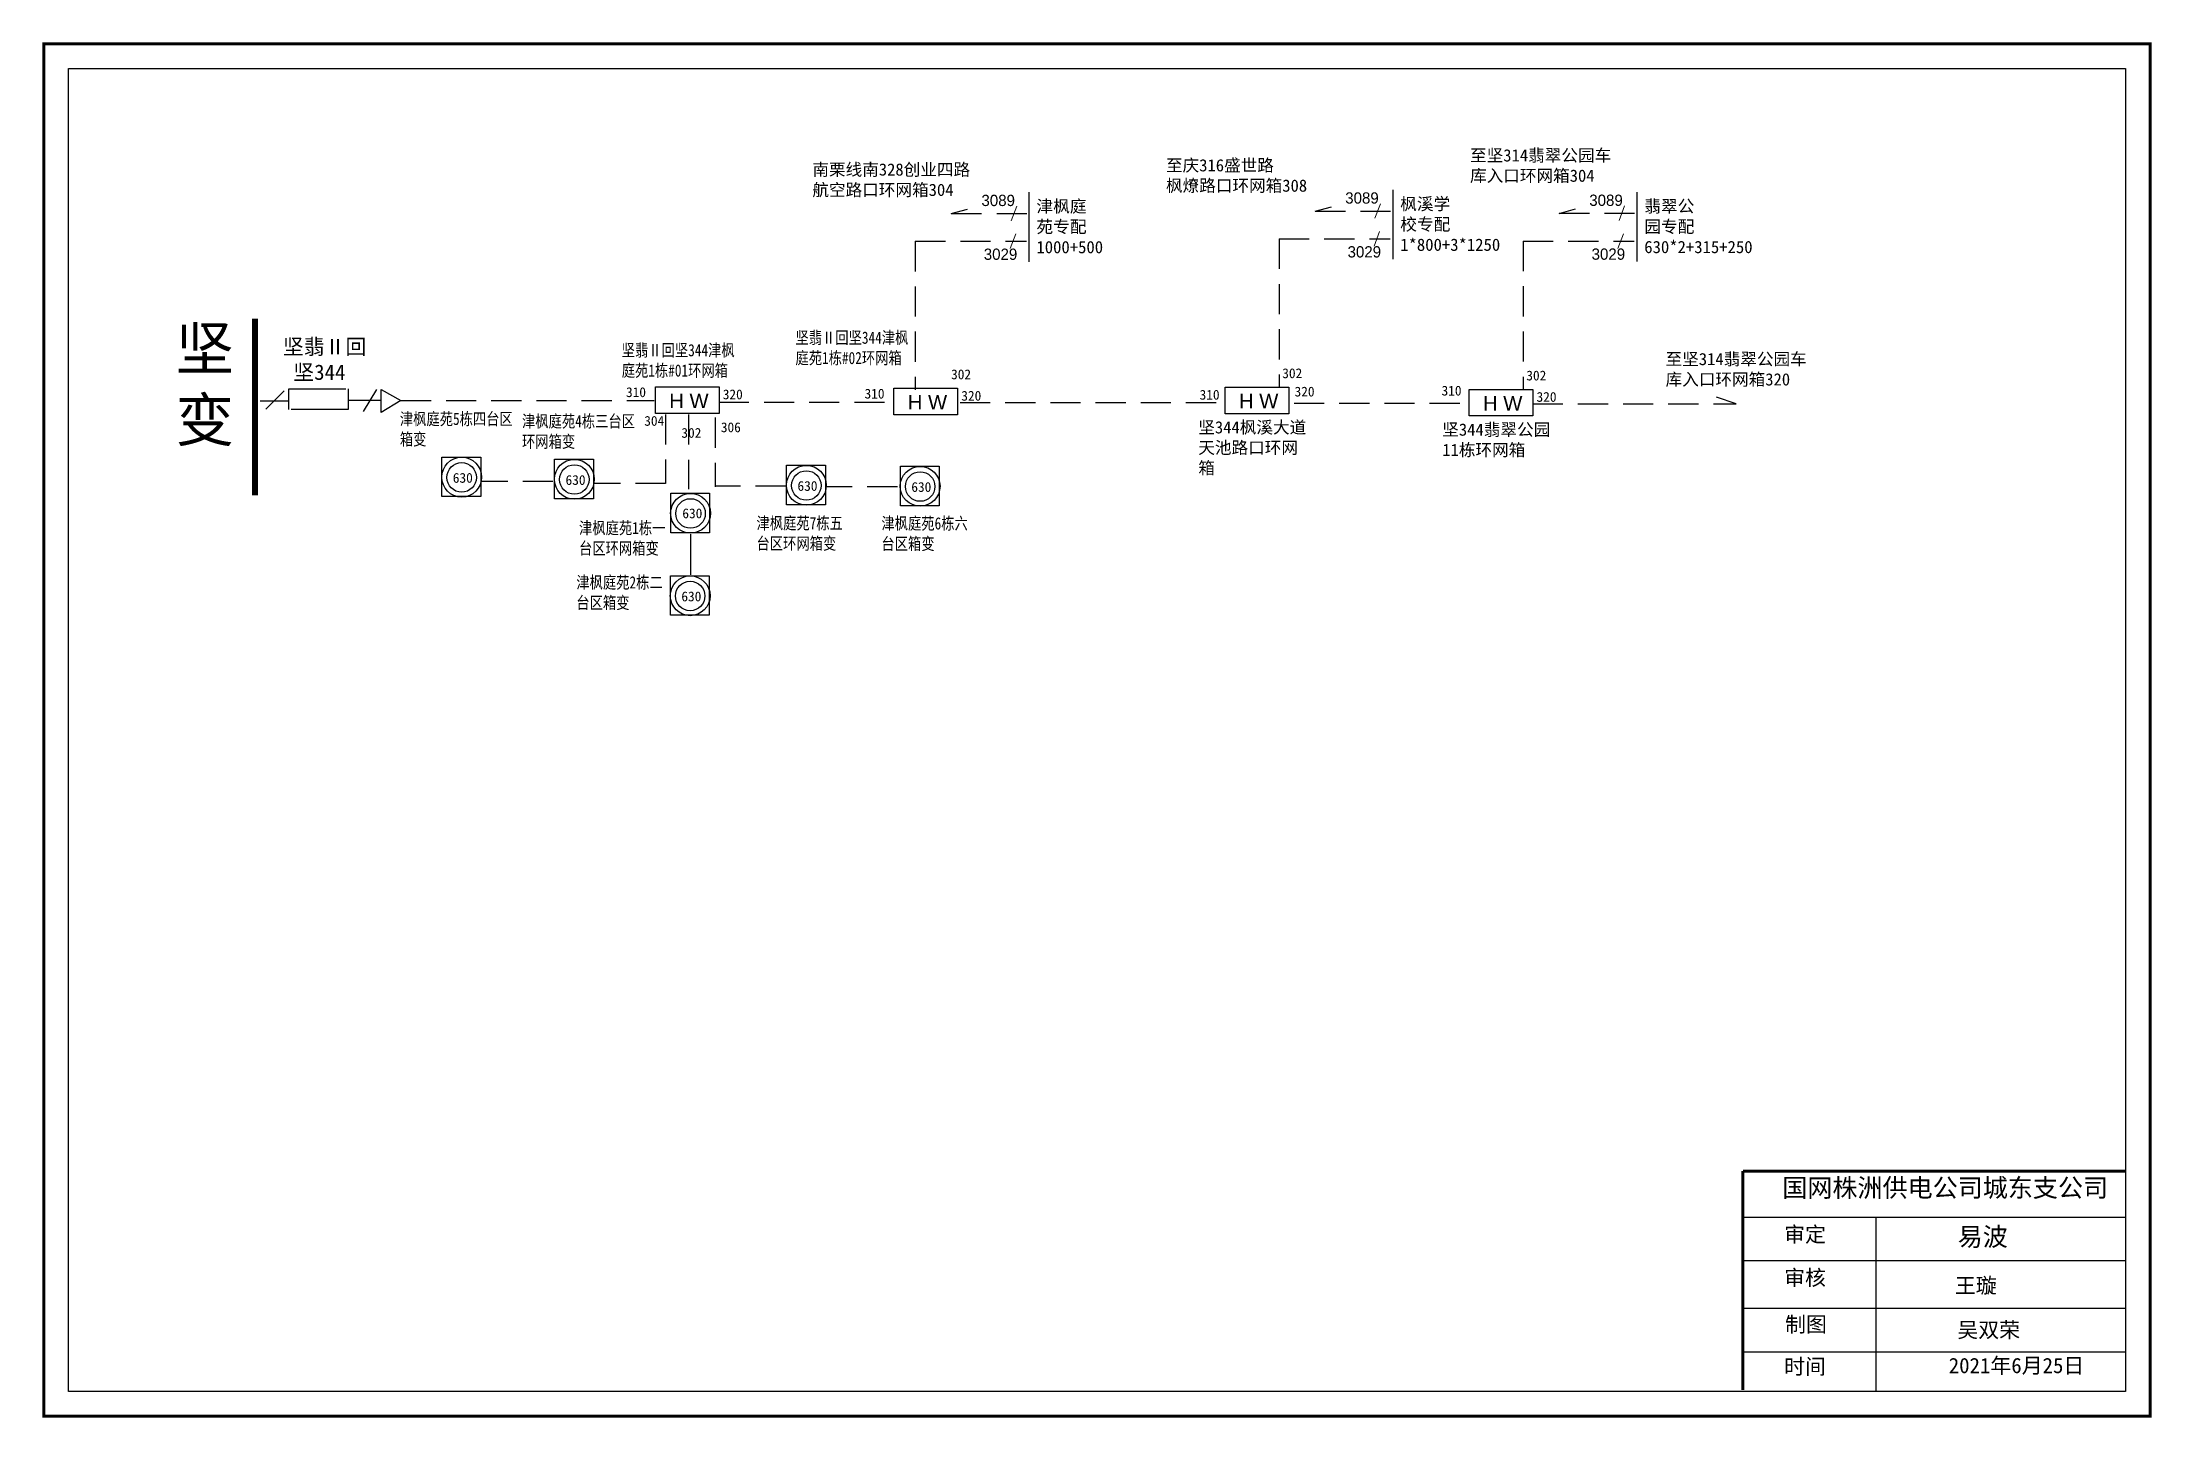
# Model space of a CAD drawing. Extents: x 0 to 344, y -1 to 224.
import ezdxf

# ---------------------------------------------------------------- set-up
doc = ezdxf.new("R2010")
doc.units = 0
doc.header["$LTSCALE"] = 0.774411
doc.linetypes.add('ACAD_ISO02W100', pattern=[15, 12, -3])
doc.linetypes.add('DASHED2', pattern=[9.525, 6.35, -3.175])
doc.layers.get('0').update_dxf_attribs({"linetype": 'CONTINUOUS'})
doc.layers.add('0-RefEdit0', color=7, linetype='CONTINUOUS')
doc.layers.add('MiniCADLayer', color=7, linetype='CONTINUOUS', lineweight=20)
doc.styles.add('hztxt_txtstyle_0.00_0_0', font='', dxfattribs={"bigfont": 'hztxt.shx'})
doc.styles.add('hztxt_txtstyle_1.99_0_0', font='', dxfattribs={"height": 1.9941, "bigfont": 'hztxt.shx'})
doc.styles.get("Standard").update_dxf_attribs({"font": '', "height": 2.5})
doc.styles.add('仿宋_txtstyle_1.99_0_0', font='simsun.ttc', dxfattribs={"height": 1.989})
doc.styles.add('字体', font='simkai_0.ttf', dxfattribs={"height": 2.5})
doc.styles.get('hztxt_txtstyle_0.00_0_0').set_extended_font_data('hztxt')
doc.styles.get('hztxt_txtstyle_1.99_0_0').set_extended_font_data('hztxt')
doc.styles.get('Standard').set_extended_font_data('SimSun')

msp = doc.modelspace()

# ---------------------------------------------------------------- linework, layer by layer
at = {"color": 0, "linetype": 'DASHED2'}
for p, q in [((148.08, 195.88), (160.46, 195.88)), ((207.48, 196.28), (219.86, 196.28)), ((247.33, 195.91), (259.71, 195.91)), ((142.17, 191.35), (160.3, 191.35)), ((201.57, 191.74), (219.7, 191.74)), ((241.42, 191.37), (259.55, 191.37))]:
    msp.add_line(p, q, dxfattribs=at)
at = {"linetype": 'DASHED2'}
for p, q in [((142.17, 191.35), (142.17, 167.12)), ((201.57, 191.74), (201.57, 167.52)), ((241.42, 191.37), (241.42, 167.15)), ((58.18, 165.34), (99.54, 165.34)), ((101.39, 163.09), (101.39, 151.81)), ((105.16, 163.08), (105.16, 150.88)), ((109.51, 162.58), (109.51, 151.3)), ((110.09, 165.11), (138.48, 165.11)), ((149.49, 165.01), (193.04, 165.01)), ((204.02, 164.93), (232.41, 164.93)), ((243, 164.84), (276.18, 164.84)), ((82.99, 152.15), (71.39, 152.15)), ((101.39, 151.81), (89.79, 151.81)), ((121.02, 151.4), (109.42, 151.4)), ((139.24, 151.29), (127.63, 151.29))]:
    msp.add_line(p, q, dxfattribs=at)
at = {"linetype": 'Continuous'}
for p, q in [((39.13, 166.96), (36.14, 163.96)), ((49.58, 165.41), (54.84, 165.41)), ((52.04, 163.54), (54.23, 167.17)), ((54.95, 163.39), (54.95, 167.16)), ((54.95, 167.16), (58.18, 165.35)), ((276.18, 164.84), (273, 165.91)), ((58.18, 165.35), (54.95, 163.39)), ((105.44, 143.56), (105.44, 136.9)), ((277.35, 32.1), (339.71, 32.1)), ((298.99, 32.09), (298.99, 3.76)), ((277.35, 25), (339.71, 25)), ((277.35, 17.25), (339.71, 17.25)), ((277.35, 10.14), (339.71, 10.14))]:
    msp.add_line(p, q, dxfattribs=at)
at = {"linetype": 'ACAD_ISO02W100'}
msp.add_line((39.89, 165.24), (35.21, 165.24), dxfattribs=at)
at = {"linetype": 'Continuous', "const_width": 0.5}
msp.add_lwpolyline([(-0.15, 223.58), (343.83, 223.58), (343.83, -0.39), (-0.15, -0.39)], close=True, dxfattribs=at)
at = {"linetype": 'Continuous'}
for points in [[(3.9, 219.53), (339.78, 219.53), (339.78, 3.66), (3.9, 3.66)], [(99.73, 167.58), (110.12, 167.58), (110.12, 163.25), (99.73, 163.25)], [(138.68, 167.35), (149.07, 167.35), (149.07, 163.02), (138.68, 163.02)], [(192.76, 167.54), (203.15, 167.54), (203.15, 163.21), (192.76, 163.21)], [(232.61, 167.17), (243, 167.17), (243, 162.84), (232.61, 162.84)], [(64.86, 156.12), (71.21, 156.12), (71.21, 149.68), (64.86, 149.68)], [(83.26, 155.78), (89.61, 155.78), (89.61, 149.33), (83.26, 149.33)], [(121.14, 154.8), (127.49, 154.8), (127.49, 148.36), (121.14, 148.36)], [(139.73, 154.63), (146.07, 154.63), (146.07, 148.19), (139.73, 148.19)], [(102.24, 150.24), (108.59, 150.24), (108.59, 143.79), (102.24, 143.79)], [(102.17, 136.77), (108.52, 136.77), (108.52, 130.33), (102.17, 130.33)]]:
    msp.add_lwpolyline(points, close=True, dxfattribs=at)
for points, const_width in [([(34.34, 178.73), (34.36, 149.91)], 1), ([(277.31, 39.61), (277.31, 3.88)], 0.5), ([(277.35, 39.61), (339.71, 39.61)], 0.5)]:
    msp.add_lwpolyline(points, dxfattribs=dict(at, const_width=const_width))
at = {"linetype": 'ACAD_ISO02W100'}
msp.add_lwpolyline([(49.57, 167.24), (49.57, 163.9), (39.89, 163.9), (39.89, 167.24)], close=True, dxfattribs=at)
at = {"linetype": 'Continuous'}
for centre, radius in [((68.1, 152.85), 3.25), ((68.1, 152.81), 2.41), ((86.5, 152.5), 3.25), ((86.5, 152.47), 2.41), ((124.38, 151.53), 3.25), ((124.38, 151.49), 2.41), ((142.96, 151.36), 3.25), ((142.96, 151.32), 2.41), ((105.47, 146.96), 3.25), ((105.47, 146.93), 2.41), ((105.41, 133.5), 3.25), ((105.41, 133.46), 2.41)]:
    msp.add_circle(centre, radius, dxfattribs=at)
at = {"layer": '0-RefEdit0', "color": 0, "linetype": 'DASHED2'}
for p, q in [((148.04, 195.88), (150.71, 196.6)), ((207.44, 196.27), (210.11, 196.99)), ((247.29, 195.9), (249.96, 196.62))]:
    msp.add_line(p, q, dxfattribs=at)
at = {"layer": '0-RefEdit0', "color": 0, "linetype": 'Continuous'}
for p, q in [((160.72, 199.36), (160.72, 188.01)), ((220.12, 199.75), (220.12, 188.41)), ((259.97, 199.38), (259.97, 188.04))]:
    msp.add_line(p, q, dxfattribs=at)
at = {"layer": 'MiniCADLayer', "color": 0, "linetype": 'DASHED2', "ltscale": 0.744954}
for p, q in [((158.73, 197.09), (157.83, 194.7)), ((218.13, 197.48), (217.23, 195.1)), ((257.97, 197.11), (257.08, 194.73)), ((217.96, 192.95), (217.07, 190.56)), ((158.56, 192.55), (157.67, 190.17)), ((257.81, 192.58), (256.91, 190.19))]:
    msp.add_line(p, q, dxfattribs=at)

# ---------------------------------------------------------------- texts
at = {"attachment_point": 1}
for s, insert, char_height, width, style in [('{\\fSimSun|b0|i0|c134|p2;南栗线南328创业四路航空路口环网箱304}', (125.36, 204.05), 1.989, 28.3365, 'hztxt_txtstyle_1.99_0_0'), ('至庆316盛世路^M^J枫燎路口环网箱308', (183.1, 204.74), 1.989, 24.9167, '仿宋_txtstyle_1.99_0_0'), ('{\\fSimSun|b0|i0|c134|p2;至坚314翡翠公园车库入口环网箱304}', (232.75, 206.36), 1.989, 24.9167, 'hztxt_txtstyle_1.99_0_0'), ('\\A1;{\\fSimSun|b0|i0|c134|p2;\\C0;津枫庭苑专配\\A0;\\C256;\\P1000+500}', (161.95, 198.06), 2, 10.2399, 'hztxt_txtstyle_0.00_0_0'), ('{\\fSimSun|b0|i0|c134|p2;枫溪学校专配\\P1*800+3*1250}', (221.35, 198.45), 2, 10.2399, 'hztxt_txtstyle_0.00_0_0'), ('{\\fSimSun|b0|i0|c134|p2;翡翠公园专配\\P630*2+315+250}', (261.2, 198.08), 2, 10.2399, 'hztxt_txtstyle_0.00_0_0'), ('{\\fSimSun|b0|i0|c134|p2;\\W0.8;坚翡Ⅱ回坚344津枫庭苑1栋#02环网箱}', (122.6, 176.61), 1.989, 19.6821, 'hztxt_txtstyle_1.99_0_0'), ('{\\fSimSun|b0|i0|c134|p2;\\W0.8;坚翡Ⅱ回坚344津枫庭苑1栋#01环网箱}', (94.23, 174.57), 1.989, 19.524, 'hztxt_txtstyle_1.99_0_0'), ('{\\fSimSun|b0|i0|c0|p2;302}', (148.01, 170.43), 1.6, 4.1943, 'hztxt_txtstyle_0.00_0_0'), ('{\\fSimSun|b0|i0|c0|p2;302}', (202.09, 170.61), 1.6, 4.1943, 'hztxt_txtstyle_0.00_0_0'), ('{\\fSimSun|b0|i0|c0|p2;302}', (241.94, 170.24), 1.6, 4.1943, 'hztxt_txtstyle_0.00_0_0'), ('{\\fSimSun|b0|i0|c0|p2;310}', (94.93, 167.52), 1.6, 4.1943, 'hztxt_txtstyle_0.00_0_0'), ('{\\fSimSun|b0|i0|c0|p2;320}', (110.73, 167.16), 1.6, 4.1943, 'hztxt_txtstyle_0.00_0_0'), ('{\\fSimSun|b0|i0|c0|p2;310}', (133.88, 167.28), 1.6, 4.1943, 'hztxt_txtstyle_0.00_0_0'), ('{\\fSimSun|b0|i0|c0|p2;320}', (149.68, 166.93), 1.6, 4.1943, 'hztxt_txtstyle_0.00_0_0'), ('{\\fSimSun|b0|i0|c0|p2;320}', (204.1, 167.62), 1.6, 4.1943, 'hztxt_txtstyle_0.00_0_0'), ('{\\fSimSun|b0|i0|c0|p2;310}', (228.1, 167.77), 1.6, 4.1943, 'hztxt_txtstyle_0.00_0_0'), ('{\\fSimSun|b0|i0|c0|p2;320}', (243.61, 166.75), 1.6, 4.1943, 'hztxt_txtstyle_0.00_0_0'), ('{\\fSimSun|b0|i0|c134|p2;\\W0.8;津枫庭苑5栋四台区箱变}', (58, 163.36), 1.989, 19.524, 'hztxt_txtstyle_1.99_0_0'), ('{\\fSimSun|b0|i0|c134|p2;\\W0.8;津枫庭苑4栋三台区环网箱变}', (77.95, 162.98), 1.989, 19.524, 'hztxt_txtstyle_1.99_0_0'), ('{\\fSimSun|b0|i0|c0|p2;30\\fSimSun|b0|i0|c134|p2;4}', (97.91, 162.84), 1.6, 4.1943, 'hztxt_txtstyle_0.00_0_0'), ('{\\fSimSun|b0|i0|c134|p2;坚344枫溪大道天池路口环网箱}', (188.38, 161.98), 1.989, 17.9432, 'hztxt_txtstyle_1.99_0_0'), ('{\\fSimSun|b0|i0|c0|p2;30\\fSimSun|b0|i0|c134|p2;2}', (103.97, 160.88), 1.6, 4.1943, 'hztxt_txtstyle_0.00_0_0'), ('{\\fSimSun|b0|i0|c0|p2;30\\fSimSun|b0|i0|c134|p2;6}', (110.42, 161.79), 1.6, 4.1943, 'hztxt_txtstyle_0.00_0_0'), ('{\\fSimSun|b0|i0|c134|p2;坚344翡翠公园11栋环网箱}', (228.22, 161.61), 1.989, 17.9432, 'hztxt_txtstyle_1.99_0_0'), ('{\\fSimSun|b0|i0|c134|p2;63\\fSimSun|b0|i0|c0|p2;0}', (66.65, 153.54), 1.6, 4.1943, 'hztxt_txtstyle_0.00_0_0'), ('{\\fSimSun|b0|i0|c134|p2;63\\fSimSun|b0|i0|c0|p2;0}', (85.06, 153.19), 1.6, 4.1943, 'hztxt_txtstyle_0.00_0_0'), ('{\\fSimSun|b0|i0|c134|p2;63\\fSimSun|b0|i0|c0|p2;0}', (122.93, 152.22), 1.6, 4.1943, 'hztxt_txtstyle_0.00_0_0'), ('{\\fSimSun|b0|i0|c134|p2;63\\fSimSun|b0|i0|c0|p2;0}', (141.52, 152.05), 1.6, 4.1943, 'hztxt_txtstyle_0.00_0_0'), ('{\\fSimSun|b0|i0|c134|p2;\\W0.8;津枫庭苑1栋一台区环网箱变}', (87.26, 145.56), 1.989, 14.6208, 'hztxt_txtstyle_1.99_0_0'), ('{\\fSimSun|b0|i0|c134|p2;63\\fSimSun|b0|i0|c0|p2;0}', (104.13, 147.75), 1.6, 4.1943, 'hztxt_txtstyle_0.00_0_0'), ('{\\fSimSun|b0|i0|c134|p2;\\W0.8;津枫庭苑7栋五台区环网箱变}', (116.24, 146.35), 1.989, 14.6208, 'hztxt_txtstyle_1.99_0_0'), ('{\\fSimSun|b0|i0|c134|p2;\\W0.8;津枫庭苑6栋六台区箱变}', (136.64, 146.31), 1.989, 14.6208, 'hztxt_txtstyle_1.99_0_0'), ('{\\fSimSun|b0|i0|c134|p2;\\W0.8;津枫庭苑2栋二台区箱变}', (86.82, 136.68), 1.989, 14.6208, 'hztxt_txtstyle_1.99_0_0'), ('{\\fSimSun|b0|i0|c134|p2;63\\fSimSun|b0|i0|c0|p2;0}', (103.97, 134.19), 1.6, 4.1943, 'hztxt_txtstyle_0.00_0_0')]:
    msp.add_mtext(s, dxfattribs=dict(at, insert=insert, char_height=char_height, width=width, style=style))
at = {"color": 0, "char_height": 1.84, "width": 13.1434, "attachment_point": 1, "style": 'hztxt_txtstyle_0.00_0_0'}
for s, insert in [('3089', (152.97, 198.93)), ('3089', (212.37, 199.33)), ('3089', (252.22, 198.96)), ('3029', (153.35, 190.15)), ('3029', (212.75, 190.54)), ('3029', (252.6, 190.17))]:
    msp.add_mtext(s, dxfattribs=dict(at, insert=insert))
at = {"linetype": 'Continuous', "attachment_point": 1, "style": '字体'}
for s, insert, char_height, width in [('{\\fSimSun|b0|i0|c134|p2;坚\\f\uffbfﾬￌﾣﾤ_GB2312|b0|i0|c134|p49; \\P\\fSimSun|b0|i0|c134|p2;变}', (21.37, 177.37), 7, 46.6545), ('{\\fSimSun|b0|i0|c134|p2;坚翡Ⅱ回\\P 坚344}', (38.9, 175.4), 2.5, 22.8827), ('国网株洲供电公司城东支公司', (283.74, 38.4), 3, 82.0179), ('{\\fSimSun|b0|i0|c134|p2;易波}', (312.38, 30.41), 3, 23.4615)]:
    msp.add_mtext(s, dxfattribs=dict(at, insert=insert, char_height=char_height, width=width))
at = {"color": 1, "true_color": 0xff0000, "insert": (264.68, 173.12), "char_height": 1.989, "width": 25.371, "attachment_point": 1, "style": 'hztxt_txtstyle_1.99_0_0'}
msp.add_mtext('{\\fSimSun|b0|i0|c134|p2;至坚314翡翠公园车库入口环网箱320}', dxfattribs=at)
at = {"linetype": 'DASHED2', "char_height": 2.3678, "width": 7.8343, "attachment_point": 1, "style": 'hztxt_txtstyle_0.00_0_0'}
for insert in [(101.99, 166.5), (140.94, 166.27), (195.02, 166.46), (234.87, 166.09)]:
    msp.add_mtext('{\\fArial|b0|i0|c0|p32;H W}', dxfattribs=dict(at, insert=insert))
at = {"insert": (188.59, 167.1), "char_height": 1.6, "attachment_point": 1, "style": 'hztxt_txtstyle_0.00_0_0'}
msp.add_mtext('{\\fSimSun|b0|i0|c0|p2;310}', dxfattribs=at)
at = {"linetype": 'Continuous', "char_height": 2.5, "width": 23.4615, "attachment_point": 1}
for s, insert in [('审定', (284.04, 30.54)), ('审核', (284.04, 23.48)), ('王璇', (311.94, 22.2)), ('制图', (284.2, 15.86)), ('吴双荣', (312.33, 14.96)), ('时间', (284.04, 8.97)), ('2021年6月25日', (310.92, 9.14))]:
    msp.add_mtext(s, dxfattribs=dict(at, insert=insert))

doc.saveas('drawing.dxf')
